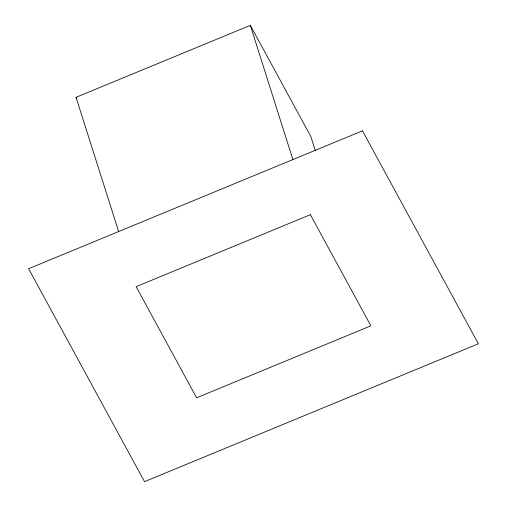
<?xml version="1.0" encoding="UTF-8"?>
<svg xmlns="http://www.w3.org/2000/svg" width="507" height="507" viewBox="0 0 507 507"><rect width="100%" height="100%" fill="white"/><g stroke="black" fill="none" stroke-linecap="round" stroke-linejoin="round"><path stroke-width="0.76" d="M118.651 231.598L76.056 97.325L250.319 25.35L310.823 136.497L315.373 150.833M76.056 97.325L76.811 98.713M250.319 25.35L292.913 159.616M362.461 130.838L28.626 268.723L144.539 481.65L478.374 343.765L362.461 130.838M310.379 214.683L136.117 286.658L196.621 397.805L370.883 325.83L310.379 214.683"/></g></svg>
